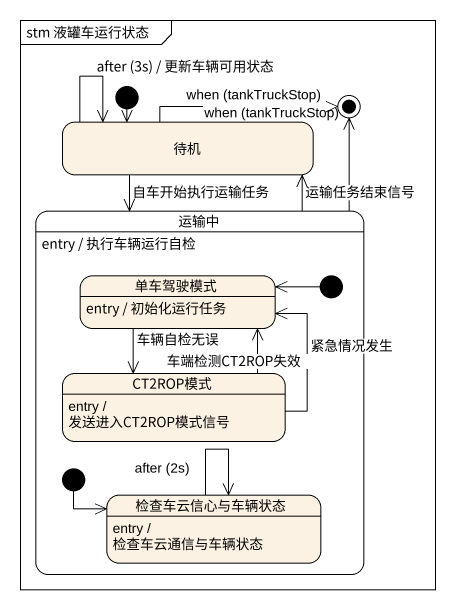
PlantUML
@startuml
mainframe stm 液罐车运行状态
hide empty description
state 待机
state 运输中 {
  state 单车驾驶模式
  单车驾驶模式 : entry / 初始化运行任务
  state initial2 <<start>>
  state CT2ROP模式
  CT2ROP模式 : entry / 发送进入CT2ROP模式信号
  state initial3 <<start>>
  state 检查车云信心与车辆状态
  检查车云信心与车辆状态 : entry / 检查车云通信与车辆状态
}
运输中 : entry / 执行车辆运行自检
[*] --> 待机
待机 --> 待机 : after (3s) / 更新车辆可用状态
待机 --> 运输中 : 自车开始执行运输任务
运输中 -up-> 待机 : 运输任务结束信号
单车驾驶模式 --> CT2ROP模式 : 车辆自检无误
initial2 -left-> 单车驾驶模式
CT2ROP模式 -up-> 单车驾驶模式 : 车端检测CT2ROP失效
CT2ROP模式 -up-> 单车驾驶模式 : 紧急情况发生
initial3 -right-> 检查车云信心与车辆状态
检查车云信心与车辆状态 --> 检查车云信心与车辆状态 : after (2s)
待机 -right-> [*] : when (tankTruckStop)
运输中 -up-> [*] : when (tankTruckStop)
@enduml
